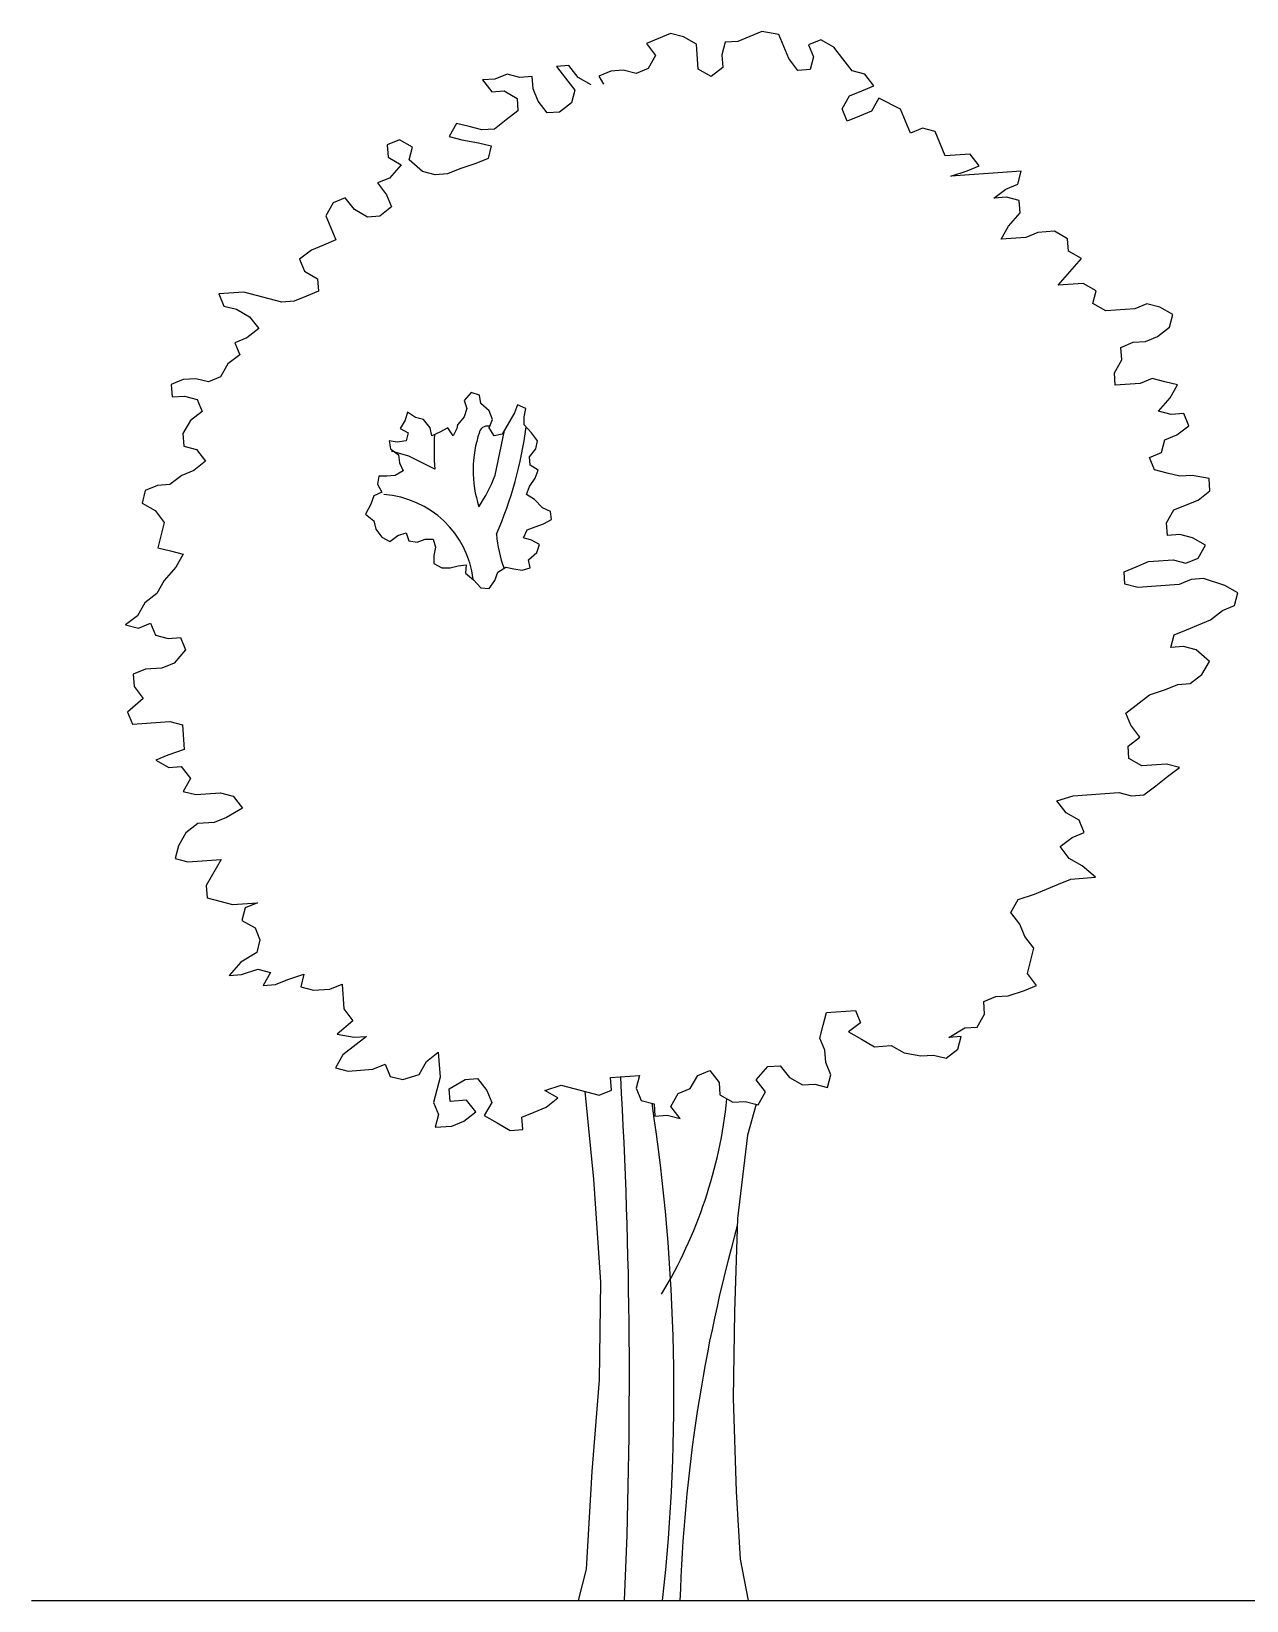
# Model space of a CAD drawing. Header units: millimetres. Extents: x 217.2 to 255.1, y 166.7 to 190.9.
# Drawn here: x 217.189 to 220.321, y 176.673 to 180.72 of the extents above; entities that cross this region are included whole.
import ezdxf

# ---------------------------------------------------------------- set-up
doc = ezdxf.new("R2010")
doc.units = ezdxf.units.MM
doc.layers.add('s', color=145, linetype='Continuous')
doc.layers.add('trees', color=104, linetype='Continuous')

msp = doc.modelspace()

# ---------------------------------------------------------------- linework, layer by layer
at = {"layer": 's', "color": 0}
msp.add_line((217.1888, 176.6733), (255.1288, 176.6733), dxfattribs=at)
at = {"layer": 'trees', "color": 97, "true_color": 0x25742c}
for p, q in [((218.8052, 180.7013), (218.7739, 180.6885)), ((218.7739, 180.6885), (218.7976, 180.6579)), ((218.8365, 180.7144), (218.8052, 180.7013)), ((218.8693, 180.7058), (218.8365, 180.7144)), ((218.9028, 180.6868), (218.8693, 180.7058)), ((218.9072, 180.6227), (218.9028, 180.6868)), ((218.9774, 180.692), (218.9689, 180.6592)), ((219.0095, 180.6943), (218.9774, 180.692)), ((219.0406, 180.7071), (219.0095, 180.6943)), ((219.0719, 180.72), (219.0406, 180.7071)), ((219.1152, 180.7123), (219.0719, 180.72)), ((219.1283, 180.6811), (219.1152, 180.7123)), ((219.2234, 180.6986), (219.1921, 180.6855)), ((219.1921, 180.6855), (219.2052, 180.6542)), ((219.2569, 180.6794), (219.2234, 180.6986)), ((218.7976, 180.6579), (218.7784, 180.6244)), ((218.9689, 180.6592), (218.9711, 180.6272)), ((219.1411, 180.6498), (219.1283, 180.6811)), ((219.1648, 180.6192), (219.1411, 180.6498)), ((219.2052, 180.6542), (219.1966, 180.6215)), ((219.2806, 180.6489), (219.2569, 180.6794)), ((219.3041, 180.6183), (219.2806, 180.6489)), ((218.4151, 180.6099), (218.3838, 180.5968)), ((218.4479, 180.6013), (218.4151, 180.6099)), ((218.5743, 180.6317), (218.5423, 180.6294)), ((218.5423, 180.6294), (218.5659, 180.5989)), ((218.598, 180.6011), (218.5743, 180.6317)), ((218.6825, 180.6177), (218.6512, 180.6048)), ((218.6512, 180.6048), (218.6633, 180.5842)), ((218.7145, 180.6199), (218.6825, 180.6177)), ((218.7473, 180.6116), (218.7145, 180.6199)), ((218.7784, 180.6244), (218.7473, 180.6116)), ((218.9408, 180.6036), (218.9072, 180.6227)), ((218.9711, 180.6272), (218.9408, 180.6036)), ((219.1966, 180.6215), (219.1648, 180.6192)), ((219.3368, 180.6099), (219.3041, 180.6183)), ((219.3605, 180.5794), (219.3368, 180.6099)), ((218.3838, 180.5968), (218.3518, 180.5946)), ((218.3518, 180.5946), (218.3754, 180.564)), ((218.3754, 180.564), (218.4073, 180.5663)), ((218.4073, 180.5663), (218.4408, 180.5473)), ((218.4797, 180.6035), (218.4479, 180.6013)), ((218.4819, 180.5715), (218.4797, 180.6035)), ((218.495, 180.5402), (218.4819, 180.5715)), ((218.5659, 180.5989), (218.5894, 180.5683)), ((218.5894, 180.5683), (218.581, 180.5356)), ((218.6313, 180.5819), (218.598, 180.6011)), ((219.2979, 180.5535), (219.3292, 180.5664)), ((219.3292, 180.5664), (219.3605, 180.5794)), ((218.4408, 180.5473), (218.443, 180.5152)), ((218.5185, 180.5097), (218.495, 180.5402)), ((218.581, 180.5356), (218.5505, 180.5119)), ((219.2788, 180.52), (219.2979, 180.5535)), ((219.3733, 180.5481), (219.3542, 180.5146)), ((219.4288, 180.5198), (219.3733, 180.5481)), ((218.4125, 180.4916), (218.3822, 180.468)), ((218.443, 180.5152), (218.4125, 180.4916)), ((218.5505, 180.5119), (218.5185, 180.5097)), ((219.2918, 180.4887), (219.2788, 180.52)), ((219.3231, 180.5016), (219.2918, 180.4887)), ((219.3542, 180.5146), (219.3231, 180.5016)), ((219.4419, 180.4885), (219.4288, 180.5198)), ((219.4547, 180.4572), (219.4419, 180.4885)), ((218.2846, 180.4826), (218.2656, 180.4491)), ((218.2656, 180.4491), (218.2982, 180.4407)), ((218.3173, 180.4743), (218.2846, 180.4826)), ((218.3501, 180.4657), (218.3173, 180.4743)), ((218.3822, 180.468), (218.3501, 180.4657)), ((219.486, 180.4701), (219.4547, 180.4572)), ((219.5188, 180.4617), (219.486, 180.4701)), ((219.5445, 180.3992), (219.5188, 180.4617)), ((218.1375, 180.4402), (218.1062, 180.4273)), ((218.1062, 180.4273), (218.1084, 180.3953)), ((218.171, 180.421), (218.1375, 180.4402)), ((218.1626, 180.3884), (218.171, 180.421)), ((218.2982, 180.4407), (218.3416, 180.4329)), ((218.3416, 180.4329), (218.3743, 180.4246)), ((218.3743, 180.4246), (218.366, 180.3918)), ((219.6086, 180.4036), (219.5445, 180.3992)), ((219.632, 180.3731), (219.6086, 180.4036)), ((218.1084, 180.3953), (218.1419, 180.3761)), ((218.1419, 180.3761), (218.1122, 180.3418)), ((218.1969, 180.3586), (218.1626, 180.3884)), ((218.2928, 180.3653), (218.2615, 180.3523)), ((218.3347, 180.3789), (218.2928, 180.3653)), ((218.366, 180.3918), (218.3347, 180.3789)), ((219.6009, 180.3602), (219.632, 180.3731)), ((218.1122, 180.3418), (218.0809, 180.329)), ((218.0809, 180.329), (218.1045, 180.2985)), ((218.2295, 180.35), (218.1969, 180.3586)), ((218.2615, 180.3523), (218.2295, 180.35)), ((219.559, 180.3465), (219.6009, 180.3602)), ((219.7402, 180.3591), (219.559, 180.3465)), ((219.7006, 180.3135), (219.7319, 180.3264)), ((219.7319, 180.3264), (219.7402, 180.3591)), ((217.9978, 180.291), (217.9665, 180.2781)), ((218.0215, 180.2605), (217.9978, 180.291)), ((218.1045, 180.2985), (218.1174, 180.2672)), ((219.67, 180.2899), (219.7006, 180.3135)), ((219.7021, 180.2921), (219.67, 180.2899)), ((219.7348, 180.2837), (219.7021, 180.2921)), ((219.7371, 180.2517), (219.7348, 180.2837)), ((217.9665, 180.2781), (217.9476, 180.2446)), ((217.9476, 180.2446), (217.9733, 180.1821)), ((218.055, 180.2413), (218.0215, 180.2605)), ((218.0869, 180.2435), (218.055, 180.2413)), ((218.1174, 180.2672), (218.0869, 180.2435)), ((219.7073, 180.2174), (219.7371, 180.2517)), ((219.6883, 180.1839), (219.7073, 180.2174)), ((219.7834, 180.2014), (219.7522, 180.1884)), ((219.8261, 180.2044), (219.7834, 180.2014)), ((219.8596, 180.1852), (219.8261, 180.2044)), ((217.942, 180.169), (217.9109, 180.1562)), ((217.9733, 180.1821), (217.942, 180.169)), ((219.7522, 180.1884), (219.6883, 180.1839)), ((219.8618, 180.1532), (219.8596, 180.1852)), ((217.9109, 180.1562), (217.8803, 180.1327)), ((217.8803, 180.1327), (217.8932, 180.1014)), ((219.8358, 180.0655), (219.8954, 180.134)), ((219.8954, 180.134), (219.8618, 180.1532)), ((217.8932, 180.1014), (217.9267, 180.0822)), ((217.9267, 180.0822), (217.929, 180.0502)), ((217.7362, 180.0474), (217.6722, 180.0429)), ((217.6722, 180.0429), (217.685, 180.0116)), ((217.769, 180.039), (217.7362, 180.0474)), ((217.8016, 180.0306), (217.769, 180.039)), ((217.929, 180.0502), (217.8977, 180.0374)), ((219.8999, 180.0699), (219.8358, 180.0655)), ((219.9334, 180.051), (219.8999, 180.0699)), ((219.925, 180.0182), (219.9334, 180.051)), ((217.685, 180.0116), (217.7178, 180.0033)), ((217.7178, 180.0033), (217.7513, 179.9841)), ((217.8344, 180.0221), (217.8016, 180.0306)), ((217.8664, 180.0243), (217.8344, 180.0221)), ((217.8977, 180.0374), (217.8664, 180.0243)), ((219.9583, 179.999), (219.925, 180.0182)), ((220.033, 180.0042), (219.9583, 179.999)), ((220.0643, 180.0173), (220.033, 180.0042)), ((220.0971, 180.0087), (220.0643, 180.0173)), ((220.1306, 179.9897), (220.0971, 180.0087)), ((217.7513, 179.9841), (217.775, 179.9536)), ((220.0917, 179.9333), (220.1222, 179.9569)), ((220.1222, 179.9569), (220.1306, 179.9897)), ((217.7444, 179.9301), (217.7132, 179.917)), ((217.7132, 179.917), (217.726, 179.8858)), ((217.775, 179.9536), (217.7444, 179.9301)), ((219.9971, 179.9051), (220.0284, 179.9182)), ((220.0284, 179.9182), (220.0604, 179.9204)), ((220.0604, 179.9204), (220.0917, 179.9333)), ((217.726, 179.8858), (217.6955, 179.8623)), ((219.9993, 179.8731), (219.9971, 179.9051)), ((217.6955, 179.8623), (217.6765, 179.8288)), ((219.9803, 179.8396), (219.9993, 179.8731)), ((219.9826, 179.8076), (219.9803, 179.8396)), ((217.5804, 179.8221), (217.5491, 179.8092)), ((217.5491, 179.8092), (217.5514, 179.7772)), ((217.6124, 179.8243), (217.5804, 179.8221)), ((217.6452, 179.8159), (217.6124, 179.8243)), ((217.6765, 179.8288), (217.6452, 179.8159)), ((220.0464, 179.812), (219.9826, 179.8076)), ((220.0777, 179.8251), (220.0464, 179.812)), ((220.1105, 179.8165), (220.0777, 179.8251)), ((220.1433, 179.8081), (220.1105, 179.8165)), ((220.1241, 179.7746), (220.1433, 179.8081)), ((217.5514, 179.7772), (217.5834, 179.7794)), ((217.5834, 179.7794), (217.6162, 179.7708)), ((217.6162, 179.7708), (217.629, 179.7396)), ((218.3228, 179.789), (218.304, 179.7682)), ((218.304, 179.7682), (218.3116, 179.7474)), ((218.3438, 179.7815), (218.3228, 179.789)), ((218.3474, 179.7606), (218.3438, 179.7815)), ((218.3684, 179.7417), (218.3474, 179.7606)), ((218.4421, 179.7567), (218.4345, 179.736)), ((218.4629, 179.7474), (218.4421, 179.7567)), ((220.0945, 179.7404), (220.1241, 179.7746)), ((217.5987, 179.7161), (217.5795, 179.6826)), ((217.629, 179.7396), (217.5987, 179.7161)), ((218.1526, 179.7171), (218.1393, 179.6961)), ((218.1582, 179.7379), (218.1526, 179.7171)), ((218.1791, 179.7245), (218.1582, 179.7379)), ((218.1999, 179.719), (218.1791, 179.7245)), ((218.2169, 179.698), (218.1999, 179.719)), ((218.304, 179.7264), (218.287, 179.7057)), ((218.3116, 179.7474), (218.304, 179.7264)), ((218.3777, 179.719), (218.3684, 179.7417)), ((218.3684, 179.698), (218.3777, 179.719)), ((218.4345, 179.736), (218.4023, 179.6811)), ((218.4591, 179.7264), (218.4629, 179.7474)), ((218.4591, 179.7057), (218.4591, 179.7264)), ((220.1271, 179.732), (220.0945, 179.7404)), ((220.1591, 179.7342), (220.1271, 179.732)), ((220.1721, 179.7029), (220.1591, 179.7342)), ((217.5795, 179.6826), (217.5817, 179.6505)), ((218.1393, 179.6961), (218.1601, 179.6849)), ((218.1601, 179.6849), (218.1545, 179.6639)), ((218.2207, 179.6773), (218.2169, 179.698)), ((218.2415, 179.6868), (218.2207, 179.6773)), ((218.2624, 179.698), (218.2415, 179.6868)), ((218.2756, 179.6773), (218.2624, 179.698)), ((218.2851, 179.6961), (218.2756, 179.6773)), ((218.287, 179.7057), (218.2851, 179.6961)), ((218.3815, 179.6773), (218.3684, 179.698)), ((218.4023, 179.6811), (218.3815, 179.6773)), ((218.4782, 179.6849), (218.4591, 179.7057)), ((218.4932, 179.6639), (218.4782, 179.6849)), ((220.1103, 179.6664), (220.1416, 179.6793)), ((220.1416, 179.6793), (220.1721, 179.7029)), ((217.5817, 179.6505), (217.6145, 179.642)), ((217.6145, 179.642), (217.638, 179.6116)), ((218.1317, 179.6603), (218.1109, 179.6639)), ((218.1109, 179.6639), (218.1147, 179.6431)), ((218.1147, 179.6431), (218.1355, 179.6281)), ((218.1545, 179.6639), (218.1317, 179.6603)), ((218.4724, 179.6224), (218.4894, 179.6431)), ((218.4894, 179.6431), (218.4932, 179.6639)), ((220.0707, 179.6208), (220.102, 179.6337)), ((220.102, 179.6337), (220.1103, 179.6664)), ((217.638, 179.6116), (217.6076, 179.588)), ((218.1355, 179.6281), (218.1374, 179.6071)), ((218.1374, 179.6071), (218.1469, 179.5863)), ((218.4744, 179.6014), (218.4724, 179.6224)), ((218.4951, 179.5882), (218.4744, 179.6014)), ((220.0835, 179.5895), (220.0707, 179.6208)), ((217.5763, 179.5751), (217.5458, 179.5515)), ((217.6076, 179.588), (217.5763, 179.5751)), ((218.0844, 179.573), (218.0806, 179.5522)), ((218.0806, 179.5522), (218.092, 179.5315)), ((218.1052, 179.573), (218.0844, 179.573)), ((218.1261, 179.5749), (218.1052, 179.573)), ((218.1469, 179.5863), (218.1261, 179.5749)), ((218.4724, 179.5465), (218.4875, 179.5675)), ((218.4875, 179.5675), (218.4951, 179.5882)), ((220.1163, 179.581), (220.0835, 179.5895)), ((220.1491, 179.5726), (220.1163, 179.581)), ((220.1811, 179.5748), (220.1491, 179.5726)), ((220.2245, 179.5672), (220.1811, 179.5748)), ((220.2267, 179.5352), (220.2245, 179.5672)), ((217.4825, 179.5364), (217.4741, 179.5036)), ((217.5138, 179.5492), (217.4825, 179.5364)), ((217.5458, 179.5515), (217.5138, 179.5492)), ((218.0712, 179.5219), (218.0636, 179.5011)), ((218.092, 179.5315), (218.0712, 179.5219)), ((218.4648, 179.5257), (218.4724, 179.5465)), ((218.4856, 179.5124), (218.4648, 179.5257)), ((218.5066, 179.4916), (218.4856, 179.5124)), ((220.1962, 179.5115), (220.2267, 179.5352)), ((217.4741, 179.5036), (217.5076, 179.4844)), ((217.5076, 179.4844), (217.5311, 179.4539)), ((218.0636, 179.5011), (218.0503, 179.4747)), ((218.0503, 179.4747), (218.0712, 179.4575)), ((218.5273, 179.4821), (218.5066, 179.4916)), ((218.5292, 179.4613), (218.5273, 179.4821)), ((220.1146, 179.4523), (220.1336, 179.4858)), ((220.1336, 179.4858), (220.1962, 179.5115)), ((217.5311, 179.4539), (217.5144, 179.3883)), ((218.0712, 179.4575), (218.0768, 179.4367)), ((218.0768, 179.4367), (218.092, 179.4159)), ((218.4572, 179.414), (218.4667, 179.4348)), ((218.4667, 179.4348), (218.4875, 179.4424)), ((218.4875, 179.4424), (218.5085, 179.4501)), ((218.5085, 179.4501), (218.5292, 179.4613)), ((220.1169, 179.4203), (220.1146, 179.4523)), ((218.092, 179.4159), (218.1128, 179.4045)), ((218.1128, 179.4045), (218.1336, 179.4198)), ((218.1336, 179.4198), (218.1545, 179.4272)), ((218.1545, 179.4272), (218.162, 179.4064)), ((218.162, 179.4064), (218.1829, 179.4026)), ((218.1829, 179.4026), (218.2037, 179.4102)), ((218.2037, 179.4102), (218.2245, 179.4102)), ((218.2245, 179.4102), (218.2302, 179.3895)), ((218.4782, 179.4083), (218.4572, 179.414)), ((218.4989, 179.3969), (218.4782, 179.4083)), ((218.4913, 179.3761), (218.4989, 179.3969)), ((220.1487, 179.4225), (220.1169, 179.4203)), ((220.1815, 179.4139), (220.1487, 179.4225)), ((220.215, 179.3949), (220.1815, 179.4139)), ((220.196, 179.3614), (220.215, 179.3949)), ((217.5144, 179.3883), (217.5471, 179.38)), ((217.5471, 179.38), (217.5797, 179.3716)), ((217.5797, 179.3716), (217.5607, 179.3381)), ((218.2302, 179.3895), (218.2264, 179.3685)), ((218.2264, 179.3685), (218.2264, 179.3477)), ((218.4705, 179.3572), (218.4913, 179.3761)), ((218.4744, 179.3363), (218.4705, 179.3572)), ((220.0366, 179.3394), (220.0679, 179.3525)), ((220.0679, 179.3525), (220.132, 179.3569)), ((220.132, 179.3569), (220.1648, 179.3484)), ((220.1648, 179.3484), (220.196, 179.3614)), ((217.5607, 179.3381), (217.5309, 179.3038)), ((218.2264, 179.3477), (218.2472, 179.3363)), ((218.2472, 179.3363), (218.2679, 179.3363)), ((218.2679, 179.3363), (218.2889, 179.342)), ((218.2889, 179.342), (218.3097, 179.3439)), ((218.3097, 179.3439), (218.3078, 179.3231)), ((218.3078, 179.3231), (218.3286, 179.306)), ((218.3834, 179.3041), (218.3911, 179.325)), ((218.3911, 179.325), (218.4118, 179.3382)), ((218.4118, 179.3382), (218.4326, 179.3344)), ((218.4326, 179.3344), (218.4536, 179.3306)), ((218.4536, 179.3306), (218.4744, 179.3363)), ((220.0054, 179.3266), (220.0366, 179.3394)), ((220.0076, 179.2945), (220.0054, 179.3266)), ((217.5118, 179.2703), (217.4814, 179.2466)), ((217.5309, 179.3038), (217.5118, 179.2703)), ((218.3286, 179.306), (218.3474, 179.2852)), ((218.3474, 179.2852), (218.3684, 179.2833)), ((218.3684, 179.2833), (218.3834, 179.3041)), ((220.0404, 179.2862), (220.0076, 179.2945)), ((220.1471, 179.2936), (220.0404, 179.2862)), ((220.1783, 179.3065), (220.1471, 179.2936)), ((220.2104, 179.3087), (220.1783, 179.3065)), ((220.2651, 179.2912), (220.2104, 179.3087)), ((220.2986, 179.272), (220.2651, 179.2912)), ((220.2903, 179.2393), (220.2986, 179.272)), ((217.4814, 179.2466), (217.4622, 179.2131)), ((220.259, 179.2264), (220.2903, 179.2393)), ((217.4622, 179.2131), (217.4317, 179.1894)), ((217.4317, 179.1894), (217.4645, 179.1811)), ((217.4645, 179.1811), (217.4958, 179.1939)), ((217.4958, 179.1939), (217.5086, 179.1626)), ((220.1659, 179.1769), (220.1972, 179.1899)), ((220.1972, 179.1899), (220.2285, 179.2027)), ((220.2285, 179.2027), (220.259, 179.2264)), ((217.5086, 179.1626), (217.5414, 179.1543)), ((217.5414, 179.1543), (217.5734, 179.1565)), ((217.5734, 179.1565), (217.5863, 179.1252)), ((220.1262, 179.1312), (220.1348, 179.164)), ((220.1348, 179.164), (220.1659, 179.1769)), ((217.5863, 179.1252), (217.5565, 179.0909)), ((220.1583, 179.1335), (220.1262, 179.1312)), ((220.191, 179.1251), (220.1583, 179.1335)), ((220.2253, 179.0953), (220.191, 179.1251)), ((217.4826, 179.0751), (217.4513, 179.0623)), ((217.5252, 179.0781), (217.4826, 179.0751)), ((217.5565, 179.0909), (217.5252, 179.0781)), ((220.2061, 179.0618), (220.2253, 179.0953)), ((217.4513, 179.0623), (217.4535, 179.0302)), ((217.4535, 179.0302), (217.4772, 178.9997)), ((220.1125, 179.023), (220.1438, 179.0359)), ((220.1438, 179.0359), (220.1756, 179.0381)), ((220.1756, 179.0381), (220.2061, 179.0618)), ((217.4772, 178.9997), (217.4368, 178.9647)), ((220.0095, 178.9621), (220.0706, 179.0094)), ((220.0706, 179.0094), (220.1125, 179.023)), ((217.4368, 178.9647), (217.4496, 178.9334)), ((220.0224, 178.9308), (220.0095, 178.9621)), ((217.4496, 178.9334), (217.5457, 178.9401)), ((217.5457, 178.9401), (217.5785, 178.9316)), ((217.5785, 178.9316), (217.583, 178.8677)), ((220.046, 178.9003), (220.0224, 178.9308)), ((217.583, 178.8677), (217.5409, 178.8539)), ((220.0155, 178.8768), (220.046, 178.9003)), ((220.0177, 178.8448), (220.0155, 178.8768)), ((217.5409, 178.8539), (217.5098, 178.841)), ((217.5098, 178.841), (217.5431, 178.8219)), ((217.5431, 178.8219), (217.5752, 178.8241)), ((217.5752, 178.8241), (217.5988, 178.7936)), ((220.0512, 178.8256), (220.0177, 178.8448)), ((220.1151, 178.8301), (220.0512, 178.8256)), ((220.1479, 178.8217), (220.1151, 178.8301)), ((217.5988, 178.7936), (217.5796, 178.76)), ((220.087, 178.7746), (220.1173, 178.7981)), ((220.1173, 178.7981), (220.1479, 178.8217)), ((217.5796, 178.76), (217.6124, 178.7517)), ((217.6124, 178.7517), (217.6765, 178.7561)), ((217.6765, 178.7561), (217.7092, 178.7478)), ((217.7092, 178.7478), (217.7327, 178.7172)), ((219.8324, 178.7353), (219.8743, 178.7489)), ((219.8743, 178.7489), (219.9917, 178.7571)), ((219.9917, 178.7571), (220.0244, 178.7487)), ((220.0244, 178.7487), (220.0565, 178.751)), ((220.0565, 178.751), (220.087, 178.7746)), ((217.7327, 178.7172), (217.6916, 178.6928)), ((219.8559, 178.7048), (219.8324, 178.7353)), ((219.8894, 178.6856), (219.8559, 178.7048)), ((217.6176, 178.677), (217.5871, 178.6533)), ((217.6603, 178.68), (217.6176, 178.677)), ((217.6916, 178.6928), (217.6603, 178.68)), ((219.9023, 178.6543), (219.8894, 178.6856)), ((217.5871, 178.6533), (217.5681, 178.6198)), ((219.8407, 178.6178), (219.8712, 178.6414)), ((219.8712, 178.6414), (219.9023, 178.6543)), ((217.5681, 178.6198), (217.5595, 178.587)), ((217.5595, 178.587), (217.5923, 178.5787)), ((217.5923, 178.5787), (217.6778, 178.5846)), ((217.6778, 178.5846), (217.6394, 178.5176)), ((219.8641, 178.5872), (219.8407, 178.6178)), ((219.8976, 178.5683), (219.8641, 178.5872)), ((219.9319, 178.5385), (219.8976, 178.5683)), ((217.6394, 178.5176), (217.6417, 178.4855)), ((219.7742, 178.4953), (219.8055, 178.5081)), ((219.8055, 178.5081), (219.8366, 178.5211)), ((219.8366, 178.5211), (219.8679, 178.534)), ((219.8679, 178.534), (219.9319, 178.5385)), ((217.6417, 178.4855), (217.6744, 178.4772)), ((217.6744, 178.4772), (217.7072, 178.4686)), ((217.7072, 178.4686), (217.7713, 178.4731)), ((217.74, 178.4602), (217.7316, 178.4275)), ((217.7713, 178.4731), (217.74, 178.4602)), ((219.7131, 178.4481), (219.7323, 178.4817)), ((219.7323, 178.4817), (219.7742, 178.4953)), ((217.7316, 178.4275), (217.7652, 178.4083)), ((219.7368, 178.4176), (219.7131, 178.4481)), ((217.7652, 178.4083), (217.778, 178.3772)), ((219.7496, 178.3863), (219.7368, 178.4176)), ((219.7731, 178.3558), (219.7496, 178.3863)), ((217.7696, 178.3444), (217.7283, 178.32)), ((217.778, 178.3772), (217.7696, 178.3444)), ((219.7563, 178.2902), (219.7731, 178.3558)), ((217.7283, 178.32), (217.6987, 178.2857)), ((217.7305, 178.288), (217.7726, 178.3016)), ((217.7726, 178.3016), (217.8052, 178.2932)), ((217.6987, 178.2857), (217.7305, 178.288)), ((217.8052, 178.2932), (217.7862, 178.2597)), ((217.7862, 178.2597), (217.8182, 178.2619)), ((217.8182, 178.2619), (217.8495, 178.2748)), ((217.8495, 178.2748), (217.8914, 178.2886)), ((217.8914, 178.2886), (217.8829, 178.2558)), ((217.9583, 178.2502), (217.9896, 178.2632)), ((217.9896, 178.2632), (217.994, 178.1992)), ((219.7487, 178.2468), (219.7798, 178.2597)), ((219.7798, 178.2597), (219.7563, 178.2902)), ((217.8829, 178.2558), (217.9156, 178.2472)), ((217.9156, 178.2472), (217.9583, 178.2502)), ((219.6435, 178.218), (219.6748, 178.2308)), ((219.6458, 178.1859), (219.6435, 178.218)), ((219.6748, 178.2308), (219.7068, 178.2331)), ((219.7068, 178.2331), (219.7487, 178.2468)), ((217.994, 178.1992), (218.0177, 178.1686)), ((219.2298, 178.1568), (219.2381, 178.1896)), ((219.2381, 178.1896), (219.3128, 178.1948)), ((219.3128, 178.1948), (219.3257, 178.1635)), ((219.6266, 178.1524), (219.6458, 178.1859)), ((218.0177, 178.1686), (217.9773, 178.1336)), ((219.2212, 178.1241), (219.2298, 178.1568)), ((219.3257, 178.1635), (219.2951, 178.1399)), ((219.2951, 178.1399), (219.3286, 178.1209)), ((219.5534, 178.1258), (219.5945, 178.1502)), ((219.5945, 178.1502), (219.6266, 178.1524)), ((217.9773, 178.1336), (218.0207, 178.126)), ((218.0527, 178.1282), (217.9916, 178.0809)), ((218.0207, 178.126), (218.0527, 178.1282)), ((219.2342, 178.0928), (219.2212, 178.1241)), ((219.3286, 178.1209), (219.3622, 178.1017)), ((219.3622, 178.1017), (219.4048, 178.1047)), ((219.4048, 178.1047), (219.4383, 178.0855)), ((219.5854, 178.128), (219.5534, 178.1258)), ((219.5771, 178.0952), (219.5854, 178.128)), ((217.9916, 178.0809), (217.9725, 178.0474)), ((218.0693, 178.0435), (218.1006, 178.0564)), ((218.1006, 178.0564), (218.1134, 178.0251)), ((218.1881, 178.0303), (218.2073, 178.0638)), ((218.2073, 178.0638), (218.2376, 178.0875)), ((218.2376, 178.0875), (218.2421, 178.0234)), ((219.2365, 178.0608), (219.2342, 178.0928)), ((219.2493, 178.0295), (219.2365, 178.0608)), ((219.4383, 178.0855), (219.4817, 178.0779)), ((219.4817, 178.0779), (219.5137, 178.0801)), ((219.5137, 178.0801), (219.5465, 178.0718)), ((219.5465, 178.0718), (219.5771, 178.0952)), ((217.9725, 178.0474), (218.0052, 178.039)), ((218.0052, 178.039), (218.0693, 178.0435)), ((218.1134, 178.0251), (218.1462, 178.0167)), ((218.1462, 178.0167), (218.1881, 178.0303)), ((218.2421, 178.0234), (218.2253, 177.9579)), ((218.2658, 177.9929), (218.3069, 178.0173)), ((218.3069, 178.0173), (218.3389, 178.0195)), ((218.3389, 178.0195), (218.3626, 177.989)), ((219.0871, 178.0503), (219.1192, 178.0525)), ((219.1192, 178.0525), (219.1426, 178.022)), ((219.1426, 178.022), (219.1761, 178.003)), ((219.241, 177.9967), (219.2493, 178.0295)), ((218.268, 177.9608), (218.2658, 177.9929)), ((218.3626, 177.989), (218.3754, 177.9577)), ((218.5125, 177.9886), (218.5546, 178.0024)), ((218.546, 177.9696), (218.5125, 177.9886)), ((219.1761, 178.003), (219.2082, 178.0053)), ((219.2082, 178.0053), (219.241, 177.9967)), ((218.2253, 177.9579), (218.2382, 177.9266)), ((218.3106, 177.9638), (218.268, 177.9608)), ((218.3343, 177.9333), (218.3106, 177.9638)), ((218.3754, 177.9577), (218.3563, 177.9242)), ((218.4844, 177.9331), (218.5155, 177.946)), ((218.5155, 177.946), (218.546, 177.9696)), ((218.2382, 177.9266), (218.2298, 177.8938)), ((218.2298, 177.8938), (218.2725, 177.8968)), ((218.2725, 177.8968), (218.3037, 177.9098)), ((218.3037, 177.9098), (218.3343, 177.9333)), ((218.3563, 177.9242), (218.3898, 177.905)), ((218.3898, 177.905), (218.4233, 177.886)), ((218.4531, 177.9203), (218.4844, 177.9331)), ((218.4553, 177.8882), (218.4531, 177.9203)), ((218.4233, 177.886), (218.4553, 177.8882)), ((219.0161, 176.7798), (219.0367, 176.6733)), ((218.6191, 176.7543), (218.5983, 176.6733))]:
    msp.add_line(p, q, dxfattribs=at)
at = {"layer": 'trees', "color": 45, "true_color": 0xba8d4a}
for p, q in [((218.3844, 179.5755), (218.408, 179.6908)), ((218.1621, 179.6243), (218.1167, 179.6376)), ((218.6817, 178.022), (218.7564, 178.0272)), ((218.684, 177.9899), (218.6817, 178.022)), ((218.7564, 178.0272), (218.748, 177.9944)), ((218.8873, 177.9935), (218.9065, 178.027)), ((218.9065, 178.027), (218.9378, 178.0399)), ((218.9378, 178.0399), (218.9613, 178.0093)), ((219.0573, 178.016), (219.0871, 178.0503)), ((219.081, 177.9855), (219.0573, 178.016)), ((218.5546, 178.0024), (218.5872, 177.9938)), ((218.5872, 177.9938), (218.6527, 177.9771)), ((218.6158, 177.9865), (218.6373, 177.7603)), ((218.6527, 177.9771), (218.684, 177.9899)), ((218.748, 177.9944), (218.7609, 177.9631)), ((218.8371, 177.9471), (218.8562, 177.9806)), ((218.8562, 177.9806), (218.8873, 177.9935)), ((218.9613, 178.0093), (218.9635, 177.9773)), ((218.9635, 177.9773), (218.997, 177.9583)), ((219.0618, 177.952), (219.081, 177.9855)), ((218.7609, 177.9631), (218.7937, 177.9547)), ((218.7937, 177.9547), (218.7959, 177.9227)), ((218.8607, 177.9166), (218.8371, 177.9471)), ((218.997, 177.9583), (219.029, 177.9605)), ((219.029, 177.9605), (219.0618, 177.952)), ((219.0574, 177.9531), (219.0343, 177.8733)), ((218.7959, 177.9227), (218.8279, 177.925)), ((218.8279, 177.925), (218.8607, 177.9166)), ((219.0088, 177.6583), (219.0015, 177.4177)), ((218.6555, 177.4943), (218.6519, 177.2427)), ((219.0015, 177.4177), (218.9979, 177.1954)), ((218.6337, 177.0058), (218.6191, 176.7543)), ((219.0052, 176.9548), (219.0161, 176.7798))]:
    msp.add_line(p, q, dxfattribs=at)
at = {"layer": 'trees', "color": 47, "true_color": 0x8d6a35}
for p, q in [((218.2284, 179.5911), (218.1621, 179.6243)), ((218.6373, 177.7603), (218.6555, 177.4943))]:
    msp.add_line(p, q, dxfattribs=at)
at = {"layer": 'trees', "color": 49, "true_color": 0x594322}
for p, q in [((219.0343, 177.8733), (219.0088, 177.6583)), ((218.6519, 177.2427), (218.6337, 177.0058)), ((218.9979, 177.1954), (219.0052, 176.9548))]:
    msp.add_line(p, q, dxfattribs=at)
at = {"layer": 'trees', "color": 45, "true_color": 0xba8d4a}
for centre, major_axis, start_param, end_param in [((218.963, 179.6433), (-0.5207, 0.5207), 0.73498, 0.856304), ((217.9425, 179.7513), (0.3363, 0.3363), 4.925856, 5.119124)]:
    msp.add_ellipse(centre, major_axis=major_axis, ratio=1, start_param=start_param, end_param=end_param, dxfattribs=at)
at = {"layer": 'trees', "color": 47, "true_color": 0x8d6a35}
for centre, major_axis, start_param, end_param in [((218.6294, 179.5884), (0.2136, 0.2136), 2.025933, 2.674525), ((217.4417, 179.834), (0.7292, 0.7292), 5.08788, 5.367495), ((218.7061, 179.448), (-0.226, 0.226), 0.863609, 1.146128), ((205.2276, 177.2474), (9.5478, 9.5478), 5.45525, 5.555314), ((217.7651, 178.094), (0.865, 0.865), 4.956315, 5.393774)]:
    msp.add_ellipse(centre, major_axis=major_axis, ratio=1, start_param=start_param, end_param=end_param, dxfattribs=at)
at = {"layer": 'trees', "color": 97, "true_color": 0x25742c}
msp.add_ellipse((218.3638, 179.6811), major_axis=(-0.0149, 0.0149), ratio=1, start_param=-1.009296, end_param=0.668207, dxfattribs=at)
at = {"layer": 'trees', "color": 49, "true_color": 0x594322}
for centre, major_axis, start_param, end_param in [((218.0805, 179.2768), (0.1761, 0.1761), 5.61772, 7.000382), ((213.892, 177.2107), (3.5023, 3.5023), 5.389055, 5.648835), ((222.9196, 176.5479), (2.8715, 2.8715), 2.083938, 2.32533)]:
    msp.add_ellipse(centre, major_axis=major_axis, ratio=1, start_param=start_param, end_param=end_param, dxfattribs=at)

doc.saveas('drawing.dxf')
